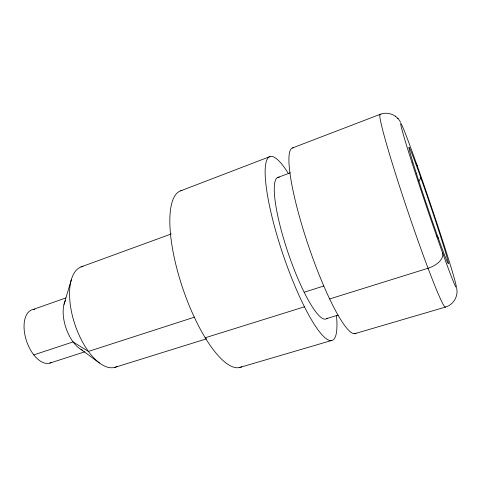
<?xml version="1.0" encoding="UTF-8"?>
<svg xmlns="http://www.w3.org/2000/svg" width="481" height="481" viewBox="0 0 481 481"><rect width="100%" height="100%" fill="white"/><g stroke="black" fill="none" stroke-linecap="round" stroke-linejoin="round"><path stroke-width="0.72" d="M63.991 304.425L71.368 279.617M180.694 190.837L269.961 156.596M292.496 147.95L380.044 114.382C387.686 111.159 397.108 114.923 400.601 122.39M277.405 177.621L290.398 172.775M81.018 266.919L171.284 233.952M33.436 309.367L65.795 297.949M33.79 354.888L73.076 341.919L88.432 351.419L194.649 317.105M49.91 363.083L84.794 351.803M304.148 292.25L323.767 286.003M205.207 337.776L304.443 306.818M329.617 298.96L428.03 268.26A17.803 9.939 -19 0 0 442.604 253.024M114.851 367.37L206.632 338.798M326.773 318.542L338.179 315.079M354.635 333.718L445.256 307.149C453.439 304.966 458.633 296.031 456.601 287.854M239.249 367.616L331.373 340.554M80.952 349.392L99.447 362.993M397.643 118.224L398.07 118.609M395.31 116.143L395.785 116.57M117.136 366.48A53.012 24.771 71.3 0 1 75.132 325.084A53.012 24.771 71.3 0 1 83.063 266.324M241.853 366.714A93.158 29.443 71.3 0 1 182.924 288.816A93.158 29.443 71.3 0 1 182.016 190.47M327.134 318.218A74.777 14.604 71.3 0 1 288.203 253.144A74.777 14.604 71.3 0 1 279.341 177.206M356.048 333.165A97.98 16.222 71.3 0 1 308.64 246.338A97.98 16.222 71.3 0 1 293.248 147.805M445.538 306.872A101.768 4.84 71.3 0 1 407.094 209.157A101.768 4.84 71.3 0 1 380.958 114.875M416.053 164.009A14.845 6.848 -21 0 1 417.213 165.711M436.838 235.961A17.304 9.379 -19.4 0 1 438.347 238.384M420.31 176.359A15.206 7.191 -20.8 0 1 418.981 181.121M336.49 315.674A97.006 18.999 71.3 0 1 309.235 315.903A97.006 18.999 71.3 0 1 266.727 190.47A97.006 18.999 71.3 0 1 288.197 173.172M82.606 350.198A28.674 14.153 71.3 0 1 66.017 328.066A28.674 14.153 71.3 0 1 65.626 300.306M51.726 362.283A28.138 15.326 71.3 0 1 26.335 340.398A28.138 15.326 71.3 0 1 34.83 309.247M412.019 162.776A86.388 2.303 71.3 0 0 456.072 287.217A86.388 2.303 71.3 0 0 417.394 166.21A86.388 2.303 71.3 0 0 412.019 162.776M416.402 173.491A61.448 1.635 71.3 0 0 448.148 263.486A61.448 1.635 71.3 0 0 421.284 179.106A61.448 1.635 71.3 0 0 416.402 173.491"/></g></svg>
